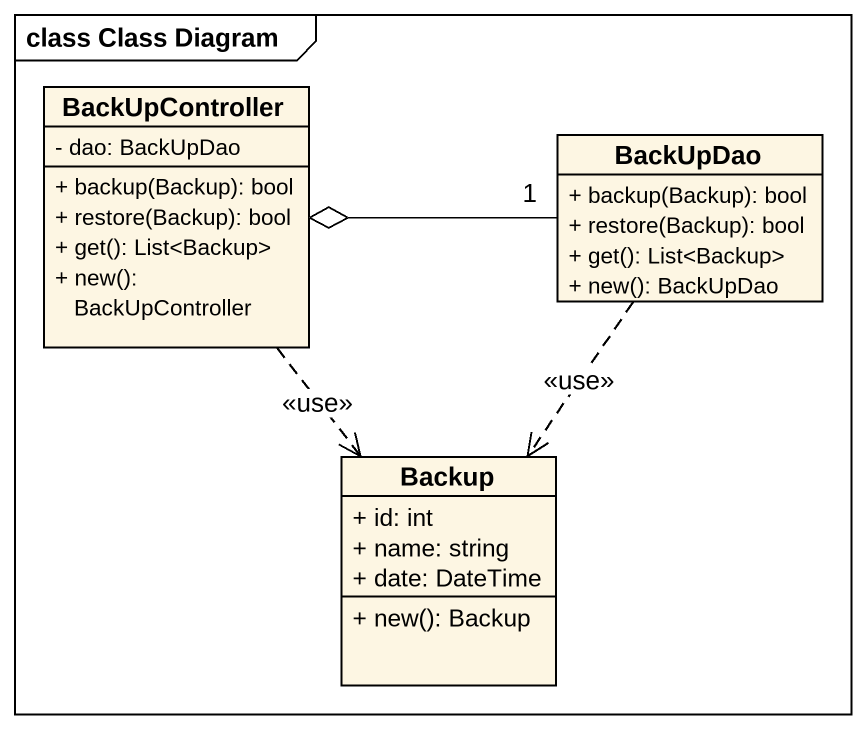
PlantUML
@startuml
mainframe class Class Diagram
hide circle
hide empty members
skinparam classAttributeIconSize 0
class BackUpController {
  - dao: BackUpDao
  + backup(Backup): bool
  + restore(Backup): bool
  + get(): List<Backup>
  + new(): BackUpController
}
class BackUpDao {
  + backup(Backup): bool
  + restore(Backup): bool
  + get(): List<Backup>
  + new(): BackUpDao
}
class Backup {
  + id: int
  + name: string
  + date: DateTime
  + new(): Backup
}
BackUpController ..> Backup : <<use>>
BackUpDao "1" -left-o BackUpController
BackUpDao ..> Backup : <<use>>
@enduml
